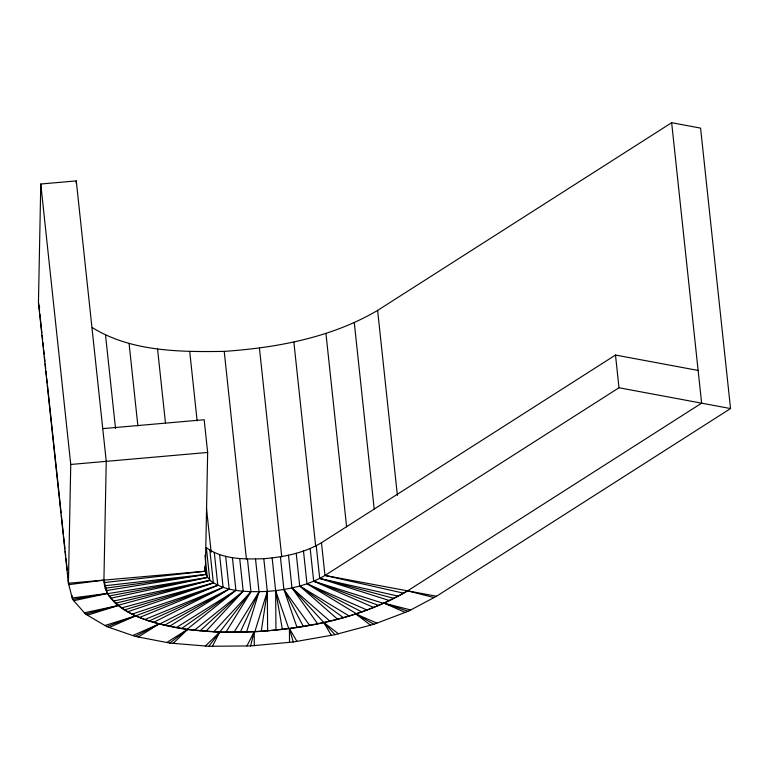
<?xml version="1.0" encoding="UTF-8"?>
<svg xmlns="http://www.w3.org/2000/svg" width="769" height="769" viewBox="0 0 769 769"><rect width="100%" height="100%" fill="white"/><g stroke="black" fill="none" stroke-linecap="round" stroke-linejoin="round"><path stroke-width="1.15" d="M38.45 302.784L40.776 184.012L76.275 180.898L106.247 461.352L103.921 580.114C104.296 597.965 120.944 609.154 135.546 615.892C162.086 627.206 191.116 630.82 219.713 632.137C284.078 633.079 351.231 623.707 407.599 590.852L701.626 403.167L671.654 122.713L700.578 128.106L730.55 408.56L436.523 596.244L408.233 611.278L373.888 624.274L334.986 634.665L293.258 641.99L250.569 645.922L208.784 646.287L169.766 643.067L135.257 636.405L106.766 626.6L85.561 614.085L72.594 599.416L68.422 583.238L38.45 302.784L38.815 304.197M40.776 184.012L70.748 464.466L68.422 583.238L205.333 571.213L207.659 452.451L204.17 419.73L102.748 428.631M76.227 183.301L76.275 180.898M261.22 631.416L267.304 591.419L263.805 558.698C244.446 559.313 222.635 559.649 206.342 547.615L209.841 580.335C226.134 592.37 247.945 592.034 267.304 591.419C287.231 589.785 307.61 585.824 324.97 575.443L618.997 387.759L730.55 408.56M250.569 645.922L254.183 631.839C307.167 628.158 361.295 618.113 407.599 590.852L434.043 597.561M246.58 632.041L259.028 591.774L255.529 559.053M254.856 631.695L267.304 591.419L267.631 630.83M240.216 632.31L259.028 591.774L234.007 632.262M212.436 646.258L219.713 632.137L254.183 631.839L254.299 645.585M246.907 645.96L254.183 631.839M225.932 632.195L250.954 591.707L247.455 558.986M208.784 646.287L250.954 591.707L213.753 631.762M205.996 631.272L243.196 591.217L239.707 558.496M173.179 643.355L187.53 629.484L219.713 632.137L205.371 646.008M200.036 630.897L243.196 591.217L194.413 630.196M187.117 629.302L235.9 590.313L232.401 557.592M169.766 643.067L187.53 629.484C158.866 624.284 125.616 618.689 107.362 593.466L103.921 580.114L68.787 584.651L68.278 579.874M181.494 628.6L235.9 590.313L176.312 627.6M92.203 327.546C131.249 351.769 179.686 352.039 224.212 351.385C277.196 347.703 331.324 337.658 377.627 310.397L671.654 122.713M263.805 558.698C283.732 557.064 304.12 553.103 321.471 542.722L615.498 355.038L698.137 370.447M138.276 636.992L159.058 623.986L132.758 635.55M169.574 626.302L229.162 589.016L225.663 556.295M166.748 642.49L187.53 629.484M164.393 625.303L229.162 589.016L159.721 624.015M135.257 636.405L159.058 623.986M153.656 622.332L223.097 587.333L219.598 554.612M148.994 621.044L223.097 587.333L144.918 619.487M109.256 627.466L135.546 615.892L104.911 625.505M139.622 617.459L217.8 585.305L214.301 552.584M106.766 626.6L217.8 585.305L132.133 614.095M127.692 611.749L213.359 582.96L209.86 550.239M87.416 615.181L118.061 605.568L84.427 612.806M124.28 609.942L213.359 582.96L121.579 607.923M118.061 605.299L209.841 580.335L205.794 574.414L204.958 567.705M85.561 614.085L118.061 605.568M115.36 603.271L209.841 580.335L113.408 601.07M73.728 600.695L107.362 593.466L72.228 597.994M110.88 598.205L207.313 577.471L204.939 555.266M108.929 596.004L207.313 577.471L107.766 593.649M107.362 593.466L72.594 599.416L72.209 595.831M106.257 590.592L205.794 574.414L204.929 566.234M105.093 588.247L205.794 574.414L104.738 585.776M104.276 582.575L205.333 571.213M70.748 464.466L207.659 452.451M321.471 542.722L324.97 575.443L436.523 596.244M324.97 575.443L403.562 593.159M398.304 596.158L319.712 578.442L316.213 545.721M405.234 612.412L384.269 603.252L410.713 609.961M394.266 598.465L319.712 578.442L389.623 600.608M383.596 603.396L313.685 581.229L310.186 548.508M384.269 603.252L408.233 611.278M378.963 605.549L313.685 581.229L373.801 607.5M367.092 610.038L306.975 583.767L303.486 551.046M370.485 625.187L355.922 613.979L376.887 623.14M361.939 611.989L306.975 583.767L356.335 613.72M355.922 613.979L373.888 624.274M349.059 615.959L299.699 586.007L296.209 553.296M343.464 617.69L299.699 586.007L337.514 619.16M338.389 633.762L323.836 622.554L331.333 635.309M329.786 621.073L291.97 587.929L288.471 555.208M334.986 634.665L291.97 587.929L317.626 623.746M309.571 625.303L283.905 589.487L280.406 556.766M289.529 642.336L289.413 628.59L296.911 641.356M303.361 626.504L283.905 589.487L297.007 627.398M288.74 628.571L275.638 590.65L272.139 557.938M289.413 628.59L293.258 641.99M39.104 305.312L39.671 307.533M282.377 629.475L275.638 590.65L275.965 630.061M615.498 355.038L618.997 387.759M377.627 310.397L397.39 495.38M354.298 322.797L374.186 508.972M325.95 333.525L346.617 526.861M293.864 342.099L315.674 546.173M259.441 348.136L281.762 556.987M224.212 351.385L246.407 559.034M189.741 351.683L197.143 420.903M206.448 508.021L211.167 552.18M157.558 349.03L165.47 423.017M129.086 343.532L137.882 425.882M105.574 335.447L115.523 428.525M38.94 305.389L39.584 311.358M39.834 313.742L41.872 332.842M42.132 335.226L42.641 339.994M42.901 342.388L43.41 347.155M43.66 349.549L44.169 354.317M44.429 356.71L44.938 361.478M45.188 363.862L45.698 368.639M45.957 371.023L46.467 375.801M46.726 378.185L47.236 382.962M47.486 385.346L61.136 513.048M61.385 515.432L63.433 534.522M63.683 536.916L64.961 548.845M65.211 551.238L65.73 556.006M65.98 558.39L67.259 570.329M67.509 572.713L68.018 577.49"/></g></svg>
